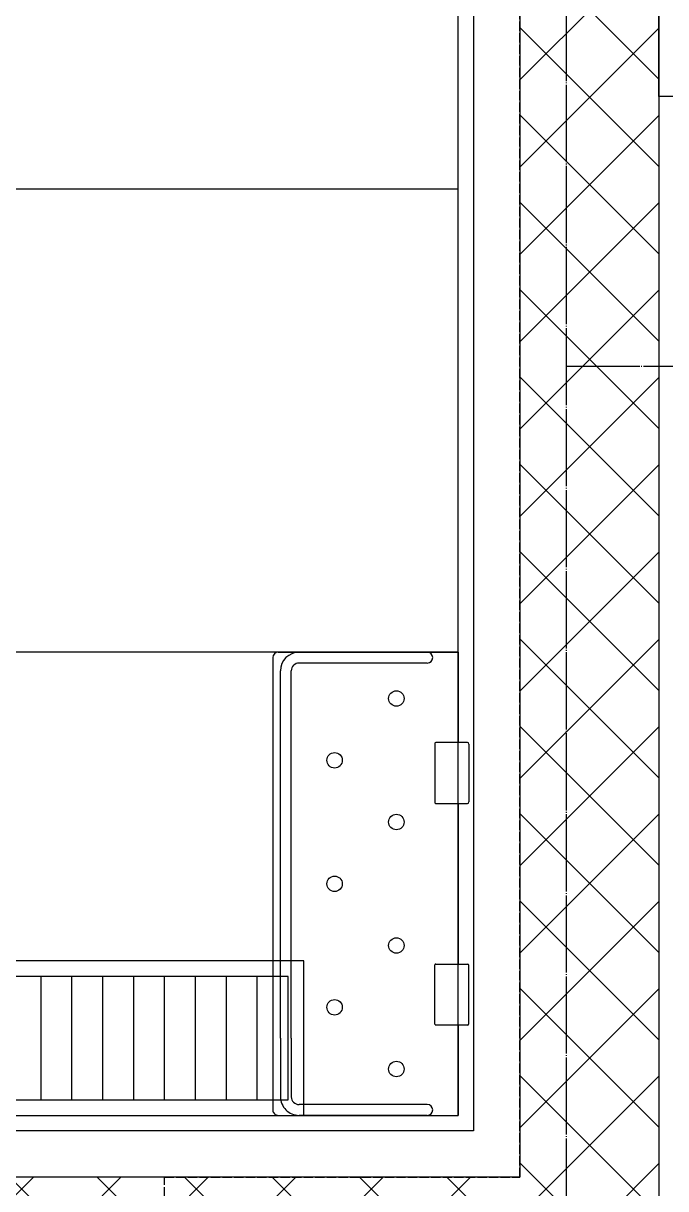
# Model space of a CAD drawing. Header units: millimetres. Extents: x 18456 to 179493, y -203649 to 469211.
# Drawn here: x 116873 to 117289, y 224043 to 224798 of the extents above; entities that cross this region are included whole.
import ezdxf

# ---------------------------------------------------------------- set-up
doc = ezdxf.new("R2010")
doc.units = ezdxf.units.MM
doc.linetypes.add('X-평면도(기본형)$0$CEN', pattern=[52.5, 50, -1, 0.5, -1])
doc.linetypes.add('X-평면도(기본형)$0$HID2', pattern=[7.5, 6, -1.5])
for name, color, linetype, true_color in [('X-평면도(기본형)$0$40HAT', 9, 'Continuous', 0x808080), ('X-평면도(기본형)$0$CEN', 1, 'X-평면도(기본형)$0$CEN', 0xff0000), ('X-평면도(기본형)$0$FIN', 9, 'Continuous', 0x808080), ('X-평면도(기본형)$0$FUR', 6, 'Continuous', 0xff00ff), ('X-평면도(기본형)$0$MC', 7, 'Continuous', 0x7f7fff), ('X-평면도(기본형)$0$TIL', 5, 'Continuous', 0x0000ff), ('X-평면도(기본형)$0$UIS', 7, 'X-평면도(기본형)$0$HID2', 0x000000), ('X-평면도(기본형)$0$W2', 3, 'Continuous', 0x00ff00), ('X-평면도(기본형)$0$설비OPEN', 9, 'Continuous', 0x808080)]:
    doc.layers.add(name, color=color, linetype=linetype, true_color=true_color)

# ---------------------------------------------------------------- blocks, each defined once
blk = doc.blocks.new('X-평면도(기본형)$0$코너  선반')
at = {"layer": 'X-평면도(기본형)$0$FUR'}
for p, q in [((506927.8, 180420.77), (506927.8, 180400.27)), ((506928.8, 180421.77), (506966.3, 180421.77)), ((506928.8, 180421.77), (506966.3, 180421.77)), ((506967.3, 180400.27), (506967.3, 180420.77)), ((507071.3, 180400.27), (507071.3, 180420.77)), ((507109.8, 180421.77), (507072.3, 180421.77)), ((507109.8, 180421.77), (507072.3, 180421.77)), ((507110.8, 180420.77), (507110.8, 180400.27)), ((506869.3, 180298.27), (506869.3, 180414.77)), ((506869.3, 180414.77), (506927.8, 180414.77)), ((506967.3, 180414.77), (507071.3, 180414.77)), ((507110.8, 180414.77), (507169.3, 180414.77)), ((507169.3, 180298.27), (507169.3, 180414.77)), ((506928.3, 180399.77), (506966.8, 180399.77)), ((507110.3, 180399.77), (507071.8, 180399.77)), ((506872.8, 180294.77), (507165.8, 180294.77))]:
    blk.add_line(p, q, dxfattribs=at)
at = {"layer": 'X-평면도(기본형)$0$FUR', "color": 8, "true_color": 0x808080}
for p, q in [((506869.3, 180394.77), (506869.3, 180311.77)), ((506876.3, 180394.77), (506876.3, 180311.77)), ((507162.3, 180394.77), (507162.3, 180311.77)), ((507169.3, 180394.77), (507169.3, 180311.77)), ((507119.3, 180306.77), (506881.3, 180306.77)), ((507119.3, 180306.77), (507157.3, 180306.77)), ((507119.3, 180299.77), (506881.3, 180299.77)), ((507119.3, 180299.77), (507157.3, 180299.77))]:
    blk.add_line(p, q, dxfattribs=at)
for centre in [(506899.3, 180374.77), (506979.3, 180374.77), (507059.3, 180374.77), (507139.3, 180374.77), (506939.3, 180334.77), (507019.3, 180334.77), (507099.3, 180334.77)]:
    blk.add_circle(centre, 5, dxfattribs=at)
at = {"layer": 'X-평면도(기본형)$0$FUR'}
for centre, radius, start, end in [((506928.8, 180420.77), 1, 90, 180), ((506966.3, 180420.77), 1, 0, 90), ((507072.3, 180420.77), 1, 90, 180), ((507109.8, 180420.77), 1, 0, 90), ((506928.3, 180400.27), 0.5, 180, 270), ((506966.8, 180400.27), 0.5, 270, 0), ((507071.8, 180400.27), 0.5, 180, 270), ((507110.3, 180400.27), 0.5, 270, 0), ((506872.8, 180298.27), 3.5, 180, 270), ((507165.8, 180298.27), 3.5, 270, 0)]:
    blk.add_arc(centre, radius, start, end, dxfattribs=at)
at = {"layer": 'X-평면도(기본형)$0$FUR', "color": 8, "true_color": 0x808080}
for centre, radius, start, end in [((506872.8, 180394.77), 3.5, 0, 180), ((507165.8, 180394.77), 3.5, 0, 180), ((506881.3, 180311.77), 12, 180, 270), ((506881.3, 180311.77), 5, 180, 270), ((507157.3, 180311.77), 5, 270, 0), ((507157.3, 180311.77), 12, 270, 0)]:
    blk.add_arc(centre, radius, start, end, dxfattribs=at)
blk = doc.blocks.new('X-평면도(기본형)$0$T1')
at = {"layer": 'X-평면도(기본형)$0$FUR', "color": 8, "true_color": 0x808080}
for p, q in [((10, 670), (90, 670)), ((10, 650), (90, 650)), ((10, 630), (90, 630)), ((10, 610), (90, 610)), ((10, 590), (90, 590)), ((10, 570), (90, 570)), ((10, 550), (90, 550)), ((10, 530), (90, 530)), ((10, 510), (90, 510)), ((10, 490), (90, 490)), ((10, 470), (58.36, 470)), ((0, 410), (29.3, 410)), ((0, 390), (53.78, 390)), ((7.5, 370), (55.42, 370)), ((7.5, 330), (70, 330)), ((0, 310), (70, 310)), ((0, 290), (29.3, 290)), ((43, 270), (90, 270)), ((43, 250), (90, 250)), ((10, 230), (90, 230)), ((10, 210), (90, 210)), ((10, 190), (90, 190)), ((10, 170), (90, 170)), ((10, 150), (90, 150)), ((10, 130), (90, 130)), ((10, 110), (90, 110)), ((10, 90), (90, 90)), ((10, 70), (90, 70)), ((10, 50), (90, 50)), ((10, 30), (90, 30))]:
    blk.add_line(p, q, dxfattribs=at)
at = {"layer": 'X-평면도(기본형)$0$FUR'}
for points in [[(100, 270.92), (100, 0), (0, 0), (0, 700), (100, 700), (100, 487.43)], [(10, 461.78), (10, 690), (90, 690), (90, 487.47)], [(90, 270.87), (90, 10), (10, 10), (10, 238.22)]]:
    blk.add_lwpolyline(points, dxfattribs=at)
blk = doc.blocks.new('X-평면도(기본형)$0$BA23502100')
at = {"layer": 'X-평면도(기본형)$0$MC'}
blk.add_lwpolyline([(500, 2350), (1700, 2350), (1700, 1450), (2100, 1450), (2100, 0), (0, 0), (0, 1450), (500, 1450)], close=True, dxfattribs=at)
at = {"layer": 'X-평면도(기본형)$0$TIL'}
for p, q in [((800, 2350), (800, 1490)), ((1100, 2350), (1100, 1490))]:
    blk.add_line(p, q, dxfattribs=at)
at = {"layer": 'X-평면도(기본형)$0$FUR', "xscale": -1}
blk.add_blockref('X-평면도(기본형)$0$코너  선반', (507669.3, -178064.77), dxfattribs=at)
at = {"layer": 'X-평면도(기본형)$0$FUR'}
blk.add_blockref('X-평면도(기본형)$0$T1', (500, 1550), dxfattribs=at)

msp = doc.modelspace()

# ---------------------------------------------------------------- hatches: boundary and pattern name
at = {"layer": 'X-평면도(기본형)$0$40HAT'}
h = msp.add_hatch(dxfattribs=at)
h.set_pattern_fill('H3', color=256, scale=40, style=0, pattern_type=2)
h.set_pattern_definition([(315, (-175757.42, 45286.295), (28.2842712, 28.2842712), []), (45, (-175757.42, 45286.295), (-28.2842712, 28.2842712), [])])
h.paths.add_polyline_path([(116194.19, 225940.57), (116404.19, 225940.57), (116404.19, 225440.57), (118034.19, 225440.57), (118034.19, 225330.57), (117284.19, 225330.57), (117284.19, 223960.57), (116384.19, 223960.57), (116384.19, 223550.57), (116294.19, 223550.57), (116294.19, 224050.57), (117194.19, 224050.57), (117194.19, 225330.57), (116294.19, 225330.57), (116294.19, 225730.57), (116194.19, 225730.57)], flags=0)
at = {"layer": 'X-평면도(기본형)$0$설비OPEN'}
h = msp.add_hatch(dxfattribs=at)
h.set_pattern_fill('DASH', color=256, scale=350, style=0, pattern_type=2)
h.set_pattern_definition([(0, (92624.19, 60615.57), (43.75, 43.75), [43.75, -43.75])])
h.paths.add_polyline_path([(117284.19, 224750.57), (117284.19, 225210.57), (117284.19, 225330.57), (118034.19, 225330.57), (118034.19, 225210.57), (118949.19, 225210.57), (118949.19, 224750.57)], flags=0)

# ---------------------------------------------------------------- linework, layer by layer
at = {"layer": 'X-평면도(기본형)$0$CEN'}
for p, q in [((117224.19, 229115.57), (117224.19, 223200.57)), ((119319.19, 224575.57), (117224.19, 224575.57))]:
    msp.add_line(p, q, dxfattribs=at)
at = {"layer": 'X-평면도(기본형)$0$FIN'}
for p, q in [((117164.19, 225300.57), (117164.19, 224080.57)), ((117164.19, 224080.57), (116264.19, 224080.57))]:
    msp.add_line(p, q, dxfattribs=at)
at = {"layer": 'X-평면도(기본형)$0$UIS'}
msp.add_lwpolyline([(116964.19, 223550.57), (116964.19, 224050.57), (117194.19, 224050.57), (117194.19, 225080.57), (117704.19, 225080.57), (117704.19, 227265.57), (110899.19, 227265.57), (110899.19, 224200.57), (111124.19, 224200.57), (111124.19, 223750.57)], dxfattribs=at)
at = {"layer": 'X-평면도(기본형)$0$W2'}
for p, q in [((117194.19, 225330.57), (117194.19, 224050.57)), ((117284.19, 225330.57), (117284.19, 223960.57)), ((117194.19, 224050.57), (116294.19, 224050.57))]:
    msp.add_line(p, q, dxfattribs=at)
at = {"layer": 'X-평면도(기본형)$0$설비OPEN'}
msp.add_lwpolyline([(117284.19, 224750.57), (117284.19, 225210.57), (117284.19, 225330.57), (118034.19, 225330.57), (118034.19, 225210.57), (118949.19, 225210.57), (118949.19, 224750.57)], close=True, dxfattribs=at)

# ---------------------------------------------------------------- block references
at = {"layer": 'X-평면도(기본형)$0$TIL', "xscale": -1, "rotation": 270}
msp.add_blockref('X-평면도(기본형)$0$BA23502100', (114804.19, 223590.57), dxfattribs=at)

doc.saveas('drawing.dxf')
